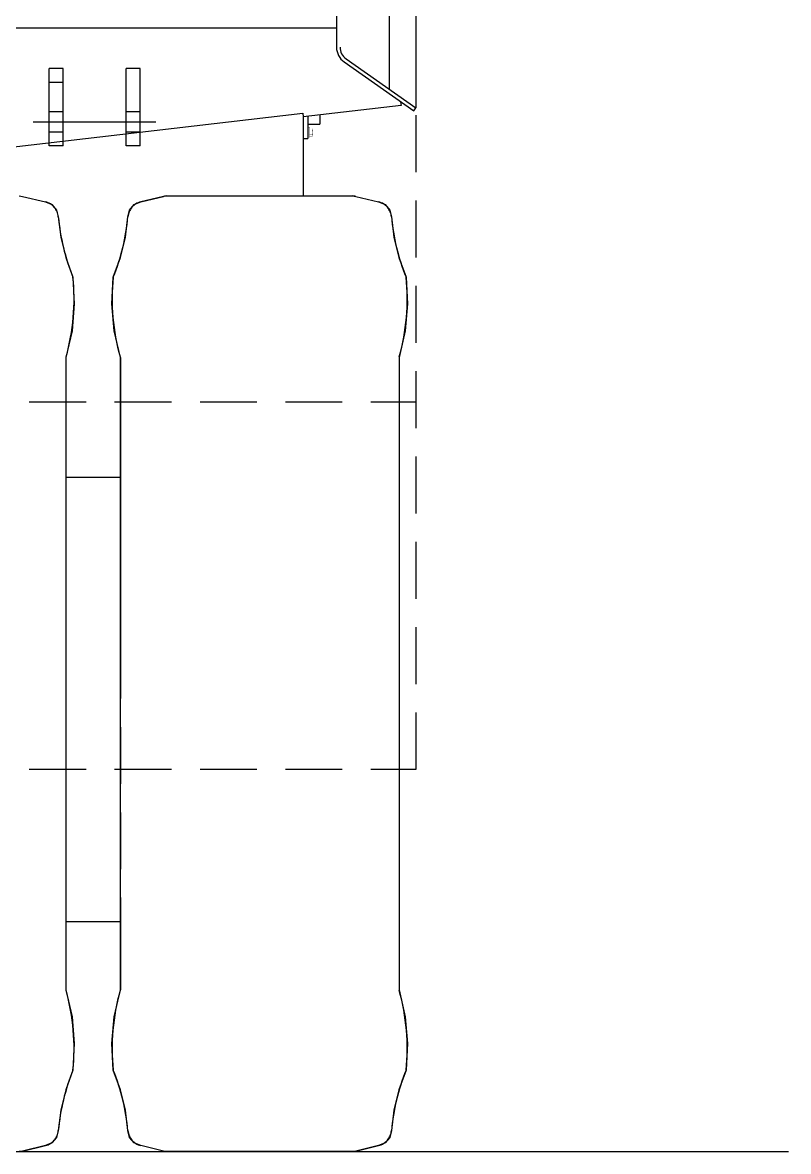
# Model space of a CAD drawing. Extents: x -633 to 241, y -1 to 752.
# Drawn here: x -437.2 to -356.4, y 394.9 to 514 of the extents above; entities that cross this region are included whole.
import ezdxf

# ---------------------------------------------------------------- set-up
doc = ezdxf.new("R2010")
doc.units = 0
doc.header["$LTSCALE"] = 48
for name, pattern in [('CENTERLINE', [1.25, 1, -0.0625, 0.125, -0.0625]), ('HIDDEN', [0.1875, 0.125, -0.0625]), ('HIDDEN2', [0.1875, 0.125, -0.0625]), ('PHANTOM', [1.1875, 0.75, -0.0625, 0.125, -0.0625, 0.125, -0.0625])]:
    doc.linetypes.add(name, pattern=pattern)
doc.layers.add('0A537428______2_____', color=1, linetype='CONTINUOUS')
doc.layers.add('HIDDEN2', color=7, linetype='HIDDEN2')

# ---------------------------------------------------------------- blocks, each defined once
blk = doc.blocks.new('DRW4_DET-9')
at = {"layer": '0A537428______2_____', "color": 7, "linetype": 'CONTINUOUS', "const_width": 0.0275}
for points in [[(0.18, 0.56), (0, 0.56)], [(0.18, 0.56), (0.18, -0.56)], [(0.19, 0.36), (0.18, 0.36)], [(0.19, 0.43), (0.46, 0.43)], [(0.19, -0.43), (0.19, 0.43)], [(0.19, 0.22), (0.46, 0.22)], [(0.46, 0.43), (0.5, 0.37)], [(0.5, -0.37), (0.5, 0.37)], [(0.18, -0.56), (0, -0.56)], [(0.19, -0.36), (0.18, -0.36)], [(0.19, -0.22), (0.46, -0.22)], [(0.19, -0.43), (0.46, -0.43)], [(0.46, -0.43), (0.5, -0.37)]]:
    blk.add_lwpolyline(points, dxfattribs=at)
for points in [[(0.46, 0.22, 0.164099), (0.5, 0.32)], [(0.46, -0.22, 0.181958), (0.46, 0.22)], [(0.5, -0.32, 0.173443), (0.46, -0.22)]]:
    blk.add_lwpolyline(points, format="xyb", dxfattribs=at)

msp = doc.modelspace()

# ---------------------------------------------------------------- linework, layer by layer
at = {"layer": '0A537428______2_____', "color": 40, "linetype": 'CONTINUOUS'}
for points in [[(-404.08, 582.03), (-404.08, 511.43)], [(-398.52, 543.04), (-398.52, 507.05)], [(-395.71, 523.96), (-395.71, 505.05)], [(-590.08, 513.48), (-404.08, 513.48)], [(-403.27, 509.88), (-395.93, 504.72)], [(-403.07, 510.22), (-395.71, 505.04)], [(-434.39, 501.04), (-434.39, 509.2)], [(-432.89, 509.2), (-434.39, 509.2)], [(-432.89, 501.04), (-432.89, 509.2)], [(-426.27, 501.04), (-426.27, 509.2)], [(-424.77, 509.2), (-426.27, 509.2)], [(-424.77, 501.04), (-424.77, 509.2)], [(-397.27, 505.29), (-407.58, 504.09)], [(-397.32, 505.68), (-397.27, 505.29)], [(-395.93, 504.72), (-395.71, 505.04)], [(-496.29, 494.13), (-407.63, 504.48)], [(-407.63, 504.48), (-407.58, 504.09)], [(-432.89, 501.04), (-434.39, 501.04)], [(-424.77, 501.04), (-426.27, 501.04)]]:
    msp.add_lwpolyline(points, dxfattribs=at)
for points in [[(-404.08, 511.43, 0.244291), (-403.27, 509.88)], [(-403.71, 511.44, 0.244291), (-403.07, 510.22)]]:
    msp.add_lwpolyline(points, format="xyb", dxfattribs=at)
at = {"layer": '0A537428______2_____', "color": 40, "linetype": 'HIDDEN'}
for points in [[(-432.89, 507.72), (-434.39, 507.72)], [(-432.89, 504.62), (-434.39, 504.62)], [(-424.77, 504.62), (-426.27, 504.62)], [(-432.89, 502.47), (-434.39, 502.47)], [(-424.77, 502.47), (-426.27, 502.47)]]:
    msp.add_lwpolyline(points, dxfattribs=at)
at = {"layer": '0A537428______2_____', "color": 7, "linetype": 'CONTINUOUS'}
for points in [[(-407.59, 504.09), (-407.59, 495.74)], [(-407.12, 504.09), (-407.12, 501.82)], [(-405.83, 504.3), (-405.83, 503.32)], [(-407.12, 503.32), (-405.83, 503.32)], [(-407.59, 501.82), (-407.12, 501.82)]]:
    msp.add_lwpolyline(points, dxfattribs=at)
at = {"layer": '0A537428______2_____', "color": 40, "linetype": 'CENTERLINE'}
msp.add_lwpolyline([(-423.14, 503.54), (-436.07, 503.54)], dxfattribs=at)
at = {"layer": '0A537428______2_____', "color": 2, "linetype": 'CONTINUOUS'}
for points in [[(-437.52, 495.74), (-437.17, 495.7)], [(-437.17, 495.7), (-434.76, 495.12)], [(-424.72, 495.12), (-422.31, 495.7)], [(-422.31, 495.7), (-422.14, 495.74)], [(-422.14, 495.74), (-402.4, 495.74)], [(-422.14, 495.74), (-421.96, 495.74)], [(-421.96, 495.74), (-402.4, 495.74)], [(-402.4, 495.74), (-402.05, 495.7)], [(-402.05, 495.7), (-399.64, 495.12)], [(-434.76, 495.12), (-434.08, 494.83)], [(-434.08, 494.83), (-433.59, 494.26)], [(-433.59, 494.26), (-433.41, 493.54)], [(-426.07, 493.54), (-425.89, 494.26)], [(-425.89, 494.26), (-425.41, 494.83)], [(-425.41, 494.83), (-424.72, 495.12)], [(-399.64, 495.12), (-398.96, 494.83)], [(-398.96, 494.83), (-398.47, 494.26)], [(-398.47, 494.26), (-398.29, 493.54)], [(-433.41, 493.54), (-433.15, 491.38)], [(-426.34, 491.38), (-426.07, 493.54)], [(-398.29, 493.54), (-398.03, 491.38)], [(-433.15, 491.38), (-432.63, 489.24)], [(-426.85, 489.24), (-426.34, 491.38)], [(-398.03, 491.38), (-397.51, 489.24)], [(-432.63, 489.24), (-431.87, 487.17)], [(-427.61, 487.17), (-426.85, 489.24)], [(-397.51, 489.24), (-396.75, 487.17)], [(-431.87, 487.17), (-431.72, 484.35)], [(-427.76, 484.35), (-427.61, 487.17)], [(-396.75, 487.17), (-396.6, 484.35)], [(-431.72, 484.35), (-431.96, 481.52)], [(-427.52, 481.52), (-427.76, 484.35)], [(-396.6, 484.35), (-396.84, 481.52)], [(-431.96, 481.52), (-432.61, 478.71)], [(-426.87, 478.71), (-427.52, 481.52)], [(-396.84, 481.52), (-397.49, 478.71)], [(-432.61, 478.71), (-432.61, 411.97)], [(-426.87, 411.97), (-426.87, 478.71)], [(-397.49, 478.71), (-397.49, 411.97)], [(-432.61, 466.07), (-426.87, 466.07)], [(-432.61, 419.2), (-426.87, 419.2)], [(-432.61, 411.97), (-431.96, 409.15)], [(-427.52, 409.15), (-426.87, 411.97)], [(-397.49, 411.97), (-396.84, 409.15)], [(-431.96, 409.15), (-431.72, 406.33)], [(-427.76, 406.33), (-427.52, 409.15)], [(-396.84, 409.15), (-396.6, 406.33)], [(-431.72, 406.33), (-431.87, 403.5)], [(-427.61, 403.5), (-427.76, 406.33)], [(-396.6, 406.33), (-396.75, 403.5)], [(-431.87, 403.5), (-432.63, 401.43)], [(-426.85, 401.43), (-427.61, 403.5)], [(-396.75, 403.5), (-397.51, 401.43)], [(-432.63, 401.43), (-433.15, 399.29)], [(-426.34, 399.29), (-426.85, 401.43)], [(-397.51, 401.43), (-398.03, 399.29)], [(-433.15, 399.29), (-433.41, 397.13)], [(-426.07, 397.13), (-426.34, 399.29)], [(-398.03, 399.29), (-398.29, 397.13)], [(-433.41, 397.13), (-433.59, 396.41)], [(-425.89, 396.41), (-426.07, 397.13)], [(-398.29, 397.13), (-398.47, 396.41)], [(-434.76, 395.56), (-437.17, 394.98)], [(-434.08, 395.84), (-434.76, 395.56)], [(-433.59, 396.41), (-434.08, 395.84)], [(-425.41, 395.84), (-425.89, 396.41)], [(-424.72, 395.56), (-425.41, 395.84)], [(-422.31, 394.98), (-424.72, 395.56)], [(-399.64, 395.56), (-402.05, 394.98)], [(-398.96, 395.84), (-399.64, 395.56)], [(-398.47, 396.41), (-398.96, 395.84)], [(-633.33, 394.94), (-356.44, 394.94)], [(-437.17, 394.98), (-437.52, 394.94)], [(-422.14, 394.94), (-422.31, 394.98)], [(-421.96, 394.94), (-422.14, 394.94)], [(-402.4, 394.94), (-421.96, 394.94)], [(-402.05, 394.98), (-402.4, 394.94)]]:
    msp.add_lwpolyline(points, dxfattribs=at)
at = {"layer": '0A537428______2_____', "color": 7, "linetype": 'PHANTOM'}
for points in [[(-437.17, 495.7), (-434.76, 495.12)], [(-422.31, 495.7), (-424.72, 495.12)], [(-402.05, 495.7), (-399.64, 495.12)], [(-432.61, 478.71), (-432.61, 411.97)], [(-426.87, 478.71), (-426.87, 411.97)], [(-397.49, 478.71), (-397.49, 411.97)], [(-437.17, 394.98), (-434.76, 395.56)], [(-422.31, 394.98), (-424.72, 395.56)], [(-402.05, 394.98), (-399.64, 395.56)]]:
    msp.add_lwpolyline(points, dxfattribs=at)
at = {"layer": '0A537428______2_____', "color": 2, "linetype": 'CONTINUOUS'}
for points in [[(-421.96, 495.74, 0.058973), (-422.31, 495.7)], [(-402.05, 495.7, 0.058973), (-402.4, 495.74)], [(-422.31, 394.98, 0.058973), (-421.96, 394.94)], [(-402.4, 394.94, 0.058973), (-402.05, 394.98)]]:
    msp.add_lwpolyline(points, format="xyb", dxfattribs=at)
at = {"layer": '0A537428______2_____', "color": 7, "linetype": 'PHANTOM'}
for points in [[(-433.41, 493.54, 0.323624), (-434.76, 495.12)], [(-424.72, 495.12, 0.323624), (-426.07, 493.54)], [(-398.29, 493.54, 0.323624), (-399.64, 495.12)], [(-433.41, 493.57, 0.073654), (-431.87, 487.17)], [(-427.61, 487.17, 0.073654), (-426.07, 493.57)], [(-398.29, 493.57, 0.073654), (-396.75, 487.17)], [(-432.59, 478.76, 0.094915), (-431.87, 487.17)], [(-427.61, 487.17, 0.094915), (-426.89, 478.76)], [(-397.47, 478.76, 0.094915), (-396.75, 487.17)], [(-431.87, 403.5, 0.094915), (-432.59, 411.91)], [(-426.89, 411.91, 0.094915), (-427.61, 403.5)], [(-396.75, 403.5, 0.094915), (-397.47, 411.91)], [(-431.87, 403.5, 0.073654), (-433.41, 397.11)], [(-426.07, 397.11, 0.073654), (-427.61, 403.5)], [(-396.75, 403.5, 0.073654), (-398.29, 397.11)], [(-434.76, 395.56, 0.323624), (-433.41, 397.13)], [(-426.07, 397.13, 0.323624), (-424.72, 395.56)], [(-399.64, 395.56, 0.323624), (-398.29, 397.13)]]:
    msp.add_lwpolyline(points, format="xyb", dxfattribs=at)
at = {"layer": 'HIDDEN2', "flags": 128}
for points in [[(-395.68, 435.25), (-395.68, 752.2)], [(-598.47, 474.02), (-395.68, 474.02)], [(-598.47, 435.25), (-395.68, 435.25)]]:
    msp.add_lwpolyline(points, dxfattribs=at)

# ---------------------------------------------------------------- block references
at = {"layer": '0A537428______2_____', "xscale": 0.999999975, "yscale": -0.999999975, "zscale": 0.999999975}
msp.add_blockref('DRW4_DET-9', (-407.12, 502.45), dxfattribs=at)

doc.saveas('drawing.dxf')
